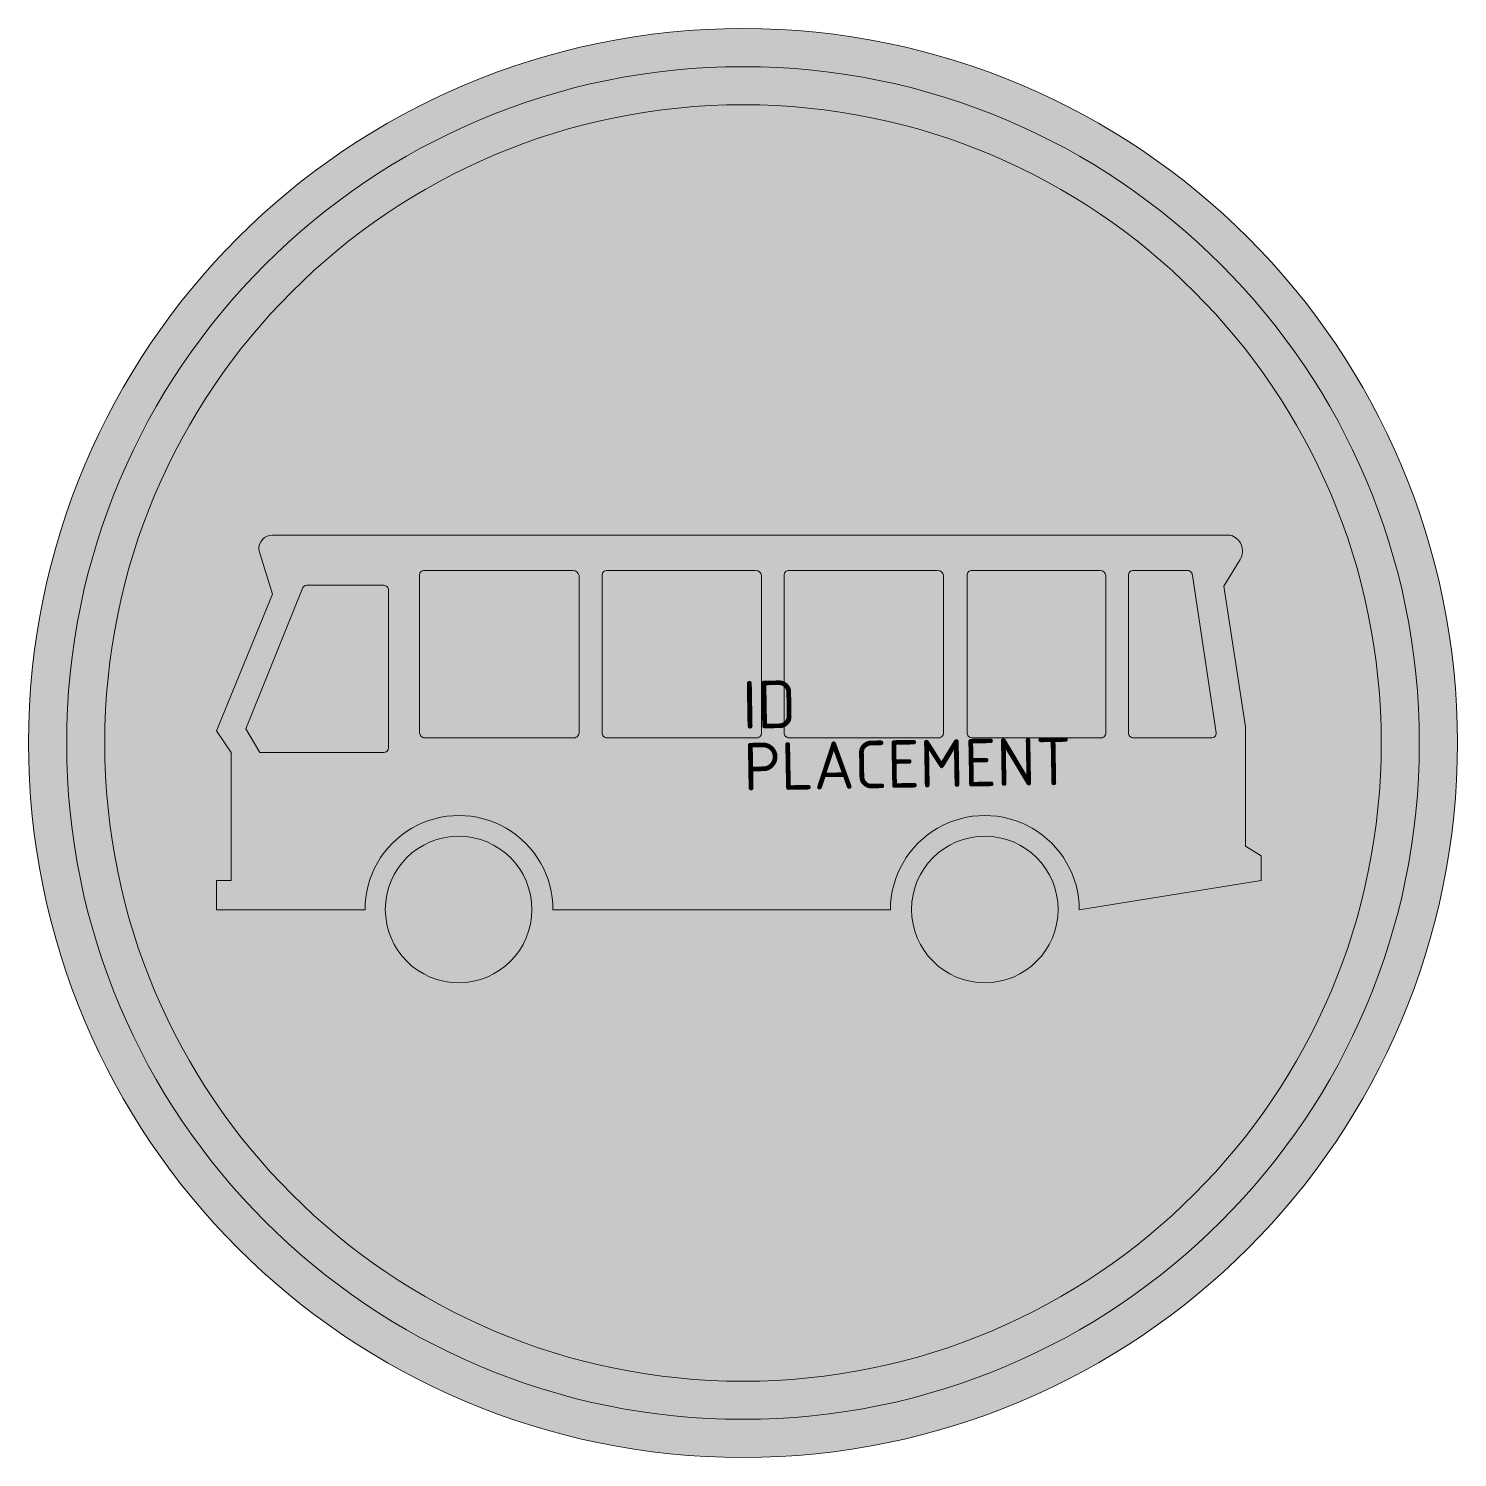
# Model space of a CAD drawing. Extents: x -3.75 to 3.75, y -3.75 to 3.75.
import ezdxf
from ezdxf.enums import TextEntityAlignment as Align

# ---------------------------------------------------------------- set-up
doc = ezdxf.new("R2010")
doc.units = 0
doc.styles.add('NLCS-ISO', font='NLCS-ISO.ttf', dxfattribs={"height": 0.25})

msp = doc.modelspace()

# ---------------------------------------------------------------- hatches: boundary and pattern name
at = {"true_color": 0x005b8c}
h = msp.add_hatch(color=146, dxfattribs=at)
h.dxf.hatch_style = 1
h.paths.add_polyline_path([(3.3569, 1.1548), (3.546, 1.2199, 0.577878), (-2.8334, 2.4565), (-2.6822, 2.3255, -0.577878)])
at = {"true_color": 0xf1f0ea}
h = msp.add_hatch(color=7, dxfattribs=at)
h.dxf.hatch_style = 1
h.paths.add_polyline_path([(-2.6822, 2.3255), (-2.5311, 2.1945, -0.577878), (3.1678, 1.0898), (3.3569, 1.1548, 0.577878)])
at = {"true_color": 0x005b8c}
h = msp.add_hatch(color=146, dxfattribs=at)
h.dxf.hatch_style = 1
h.paths.add_polyline_path([(-3.35, 0, 0.08157), (-3.174, -1.0715), (-2.7637, -0.8764), (-2.7637, -0.7215), (-2.6863, -0.7215), (-2.6863, -0.0502), (-2.7637, 0.0635), (-2.4694, 0.7812), (-2.5417, 1.0137, -0.434166), (-2.4694, 1.0911), (2.5552, 1.0911, -0.513304), (2.6097, 0.9639), (2.5243, 0.8225), (2.6378, 0.0841), (2.6378, -0.5407), (2.7205, -0.5924), (2.7205, -0.7215), (3.307, -0.5348, 0.040107), (3.35, 0, 1)])
h = msp.add_hatch(color=146, dxfattribs=at)
h.dxf.hatch_style = 1
h.paths.add_polyline_path([(-2.6822, 2.3255), (-2.8334, 2.4565, 0.180494), (-3.75, 0, 0.414214), (0, -3.75), (0, -3.55, -0.414214), (-3.55, 0, -0.180494)])
at = {"true_color": 0xf1f0ea}
h = msp.add_hatch(color=7, dxfattribs=at)
h.dxf.hatch_style = 1
h.paths.add_polyline_path([(-3.35, 0, -0.180494), (-2.5311, 2.1945), (-2.6822, 2.3255, 0.180494), (-3.55, 0, 0.414214), (0, -3.55), (0, -3.35, -0.414214)])
at = {"true_color": 0x005b8c}
h = msp.add_hatch(color=146, dxfattribs=at)
h.dxf.hatch_style = 1
h.paths.add_polyline_path([(3.75, 0, 0.083022), (3.546, 1.2199), (3.3569, 1.1548, -0.083022), (3.55, 0, -0.414214), (0, -3.55), (0, -3.75, 0.414214)])
at = {"true_color": 0xf1f0ea}
h = msp.add_hatch(color=7, dxfattribs=at)
h.dxf.hatch_style = 1
h.paths.add_polyline_path([(3.3569, 1.1548), (3.1678, 1.0898, -0.083022), (3.35, 0, -0.414214), (0, -3.35), (0, -3.55, 0.414214), (3.55, 0, 0.083022)])
h = msp.add_hatch(color=7, dxfattribs=at)
h.dxf.hatch_style = 1
h.paths.add_polyline_path([(2.5552, 1.0911), (-2.4694, 1.0911, 0.434166), (-2.5417, 1.0137), (-2.4694, 0.7812), (-2.6644, 0.3057), (-2.5157, 0.3057), (-2.3144, 0.8071, -0.351432), (-2.2898, 0.8278), (-1.8858, 0.8278, -0.41404), (-1.86, 0.802), (-1.86, 0.3057), (-1.6973, 0.3057), (-1.6973, 0.8793, -0.414713), (-1.6758, 0.9053), (-0.8918, 0.9053, -0.363272), (-0.8608, 0.8794), (-0.8608, 0.3057), (-0.7394, 0.3057), (-0.7394, 0.8793, -0.414713), (-0.7179, 0.9053), (0.0661, 0.9053, -0.363272), (0.0971, 0.8794), (0.0971, 0.3057), (0.216, 0.3057), (0.216, 0.8793, -0.414713), (0.2375, 0.9053), (1.0215, 0.9053, -0.363272), (1.0525, 0.8794), (1.0525, 0.3057), (1.1764, 0.3057), (1.1764, 0.8794, -0.414734), (1.1979, 0.9053), (1.8736, 0.9053, -0.363261), (1.9046, 0.8794), (1.9046, 0.3057), (2.0233, 0.3057), (2.0233, 0.8794, -0.415082), (2.0438, 0.9053), (2.3332, 0.9053, -0.328325), (2.3578, 0.8871), (2.445, 0.3057), (2.6037, 0.3057), (2.5243, 0.8225), (2.6097, 0.9639, 0.513304)])
at = {"true_color": 0x005b8c}
h = msp.add_hatch(color=146, dxfattribs=at)
h.dxf.hatch_style = 1
h.paths.add_polyline_path([(-0.8608, 0.8794, 0.363272), (-0.8918, 0.9053), (-1.6758, 0.9053, 0.414713), (-1.6973, 0.8793), (-1.6973, 0.053, 0.413704), (-1.6714, 0.0272), (-0.8825, 0.0273, 0.36324), (-0.8608, 0.0532)])
h = msp.add_hatch(color=146, dxfattribs=at)
h.dxf.hatch_style = 1
h.paths.add_polyline_path([(0.0971, 0.8794, 0.363272), (0.0661, 0.9053), (-0.7179, 0.9053, 0.414713), (-0.7394, 0.8793), (-0.7394, 0.053, 0.413704), (-0.7135, 0.0272), (0.0754, 0.0273, 0.36324), (0.0971, 0.0532)])
h = msp.add_hatch(color=146, dxfattribs=at)
h.dxf.hatch_style = 1
h.paths.add_polyline_path([(1.0525, 0.8794, 0.363272), (1.0215, 0.9053), (0.2375, 0.9053, 0.414713), (0.216, 0.8793), (0.216, 0.053, 0.413704), (0.2419, 0.0272), (1.0308, 0.0273, 0.36324), (1.0525, 0.0532)])
h = msp.add_hatch(color=146, dxfattribs=at)
h.dxf.hatch_style = 1
h.paths.add_polyline_path([(1.9046, 0.8794, 0.363261), (1.8736, 0.9053), (1.1979, 0.9053, 0.414734), (1.1764, 0.8794), (1.1764, 0.0531, 0.413693), (1.2023, 0.0272), (1.8829, 0.0272, 0.363261), (1.9046, 0.0532)])
h = msp.add_hatch(color=146, dxfattribs=at)
h.dxf.hatch_style = 1
h.paths.add_polyline_path([(2.3578, 0.8871, 0.328325), (2.3332, 0.9053), (2.0438, 0.9053, 0.415082), (2.0233, 0.8794), (2.0233, 0.053, 0.413345), (2.0492, 0.0272), (2.4636, 0.0272, 0.415779), (2.4829, 0.0532)])
h = msp.add_hatch(color=146, dxfattribs=at)
h.dxf.hatch_style = 1
h.paths.add_polyline_path([(-1.86, 0.802, 0.41404), (-1.8858, 0.8278), (-2.2898, 0.8278, 0.351432), (-2.3144, 0.8071), (-2.6088, 0.0738), (-2.5365, -0.0502), (-1.8858, -0.0502, 0.41404), (-1.86, -0.0244)])
at = {"true_color": 0xf1f0ea}
h = msp.add_hatch(color=7, dxfattribs=at)
h.dxf.hatch_style = 1
h.paths.add_polyline_path([(2.6378, 0.0841), (2.6037, 0.3057), (2.445, 0.3057), (2.4829, 0.0532, -0.415779), (2.4636, 0.0272), (2.0492, 0.0272, -0.413345), (2.0233, 0.053), (2.0233, 0.3057), (1.9046, 0.3057), (1.9046, 0.0532, -0.363261), (1.8829, 0.0272), (1.2023, 0.0272, -0.413693), (1.1764, 0.0531), (1.1764, 0.3057), (1.0525, 0.3057), (1.0525, 0.0532, -0.36324), (1.0308, 0.0273), (0.2419, 0.0272, -0.413704), (0.216, 0.053), (0.216, 0.3057), (0.0971, 0.3057), (0.0971, 0.0532, -0.36324), (0.0754, 0.0273), (-0.7135, 0.0272, -0.413704), (-0.7394, 0.053), (-0.7394, 0.3057), (-0.8608, 0.3057), (-0.8608, 0.0532, -0.36324), (-0.8825, 0.0273), (-1.6714, 0.0272, -0.413704), (-1.6973, 0.053), (-1.6973, 0.3057), (-1.86, 0.3057), (-1.86, -0.0244, -0.41404), (-1.8858, -0.0502), (-2.5365, -0.0502), (-2.6088, 0.0738), (-2.5157, 0.3057), (-2.6644, 0.3057), (-2.7637, 0.0635), (-2.6863, -0.0502), (-2.6863, -0.7215), (-2.7637, -0.7215), (-2.7637, -0.8764), (-1.984, -0.8764, -1.005286), (-0.9976, -0.8764), (0.7737, -0.8764, -1.000031), (1.7652, -0.8764), (2.7205, -0.7215), (2.7205, -0.5924), (2.6378, -0.5407)])
at = {"true_color": 0x005b8c}
h = msp.add_hatch(color=146, dxfattribs=at)
h.dxf.hatch_style = 1
h.paths.add_polyline_path([(-1.984, -0.8764), (-1.8775, -0.8759, -0.001328), (-1.8775, -0.8738, -1.002638), (-1.108, -0.8758), (-0.9976, -0.8764, 1.005286)])
h = msp.add_hatch(color=146, dxfattribs=at)
h.dxf.hatch_style = 1
h.paths.add_polyline_path([(1.6542, -0.8758), (1.7652, -0.8764, 1.000031), (0.7737, -0.8764), (0.8847, -0.8758, -0.001315), (0.8847, -0.8738, -1.002634)])
at = {"true_color": 0xf1f0ea}
h = msp.add_hatch(color=7, dxfattribs=at)
h.dxf.hatch_style = 1
h.paths.add_polyline_path([(-1.108, -0.8738, 1), (-1.8775, -0.8738, 1)])
h = msp.add_hatch(color=7, dxfattribs=at)
h.dxf.hatch_style = 1
h.paths.add_polyline_path([(1.6542, -0.8738, 1), (0.8847, -0.8738, 1)])
at = {"true_color": 0x005b8c}
h = msp.add_hatch(color=146, dxfattribs=at)
h.dxf.hatch_style = 1
h.paths.add_polyline_path([(3.307, -0.5348), (2.7205, -0.7215), (1.7652, -0.8764), (1.6542, -0.8764, -0.993244), (0.8847, -0.8764), (0.7737, -0.8764), (-1.108, -0.8764, -0.993241), (-1.8775, -0.8764), (-2.7637, -0.8764), (-3.174, -1.0715, 0.78241)])

# ---------------------------------------------------------------- linework, layer by layer
at = {"color": 7, "lineweight": 0, "true_color": 0xf1f0ea}
for points in [[(0.7737, -0.8764, -1.000031), (1.7652, -0.8764), (2.7205, -0.7215), (2.7205, -0.5924), (2.6378, -0.5407), (2.6378, 0.0841), (2.5243, 0.8225), (2.6097, 0.9639, 0.513304), (2.5552, 1.0911), (-2.4694, 1.0911, 0.434166), (-2.5417, 1.0137), (-2.4694, 0.7812), (-2.7637, 0.0635), (-2.6863, -0.0502), (-2.6863, -0.7215), (-2.7637, -0.7215), (-2.7637, -0.8764), (-1.984, -0.8764, -1.005286), (-0.9976, -0.8764)], [(-1.6973, 0.8793, -0.469955), (-1.6714, 0.9053), (-0.8918, 0.9053, -0.363261), (-0.8608, 0.8794), (-0.8608, 0.0532, -0.46707), (-0.8918, 0.0273), (-1.6714, 0.0272, -0.414734), (-1.6973, 0.0531)], [(-0.7394, 0.8793, -0.469955), (-0.7135, 0.9053), (0.0661, 0.9053, -0.363261), (0.0971, 0.8794), (0.0971, 0.0532, -0.46707), (0.0661, 0.0273), (-0.7135, 0.0272, -0.414734), (-0.7394, 0.0531)], [(0.216, 0.8793, -0.469955), (0.2419, 0.9053), (1.0215, 0.9053, -0.363261), (1.0525, 0.8794), (1.0525, 0.0532, -0.46707), (1.0215, 0.0273), (0.2419, 0.0272, -0.414734), (0.216, 0.0531)], [(1.1764, 0.8794, -0.469955), (1.2023, 0.9053), (1.8736, 0.9053, -0.363261), (1.9046, 0.8794), (1.9046, 0.0532, -0.46707), (1.8736, 0.0272), (1.2023, 0.0272, -0.414734), (1.1764, 0.0532)], [(2.0233, 0.8794, -0.484257), (2.0492, 0.9053), (2.3332, 0.9053, -0.41543), (2.359, 0.8794), (2.4829, 0.0532, -0.502678), (2.4571, 0.0272), (2.0492, 0.0272, -0.415082), (2.0233, 0.0532)], [(-2.3144, 0.8071, -0.364325), (-2.2886, 0.8278), (-1.8858, 0.8278, -0.414388), (-1.86, 0.8019), (-1.86, -0.0244, -0.41404), (-1.8858, -0.0502), (-2.5365, -0.0502), (-2.6088, 0.0738)]]:
    msp.add_lwpolyline(points, format="xyb", close=True, dxfattribs=at)
at = {"color": 146, "lineweight": 0, "true_color": 0x005b8c}
msp.add_circle((0, 0), 3.75, dxfattribs=at)
at = {"color": 7, "lineweight": 0, "true_color": 0xf1f0ea}
for centre, radius in [((0, 0), 3.55), ((0, 0), 3.35), ((-1.4928, -0.8738), 0.3847), ((1.2694, -0.8738), 0.3847)]:
    msp.add_circle(centre, radius, dxfattribs=at)

# ---------------------------------------------------------------- texts
at = {"style": 'NLCS-ISO'}
msp.add_attdef('ID', text='', height=0.25, rotation=1, dxfattribs=at).set_placement((0, 0), align=Align.BOTTOM_LEFT)
msp.add_attdef('PLACEMENT', text='', height=0.25, rotation=1, dxfattribs=at).set_placement((0, 0), align=Align.TOP_LEFT)

doc.saveas('drawing.dxf')
